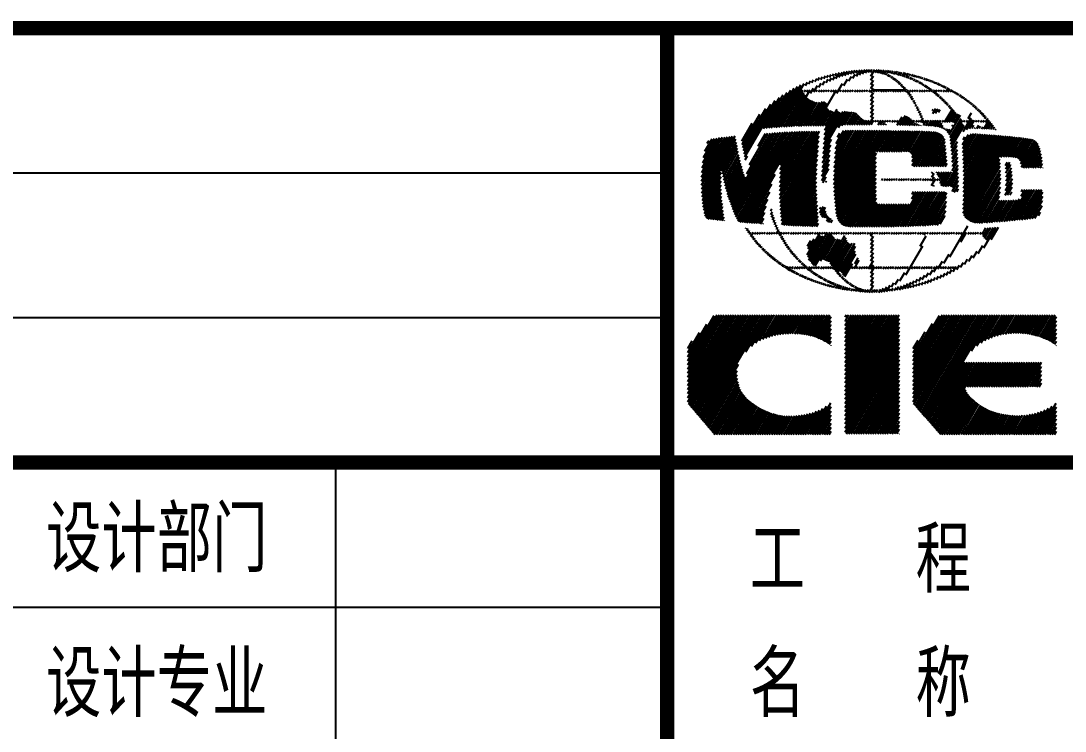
# Model space of a CAD drawing. Header units: millimetres. Extents: x 70541 to 102095, y 10027 to 51525.
# Drawn here: x 97529 to 99059, y 34661 to 35702 of the extents above; entities that cross this region are included whole.
import ezdxf

# ---------------------------------------------------------------- set-up
doc = ezdxf.new("R2010")
doc.units = ezdxf.units.MM
doc.header["$LTSCALE"] = 10
doc.layers.add('CIE-00', color=7, linetype='Continuous')
doc.styles.add('图框标题1', font='simfang.ttf', dxfattribs={"width": 0.7})

# ---------------------------------------------------------------- blocks, each defined once
blk = doc.blocks.new('CieLogo')
at = {"layer": 'CIE-00'}
for p, q in [((7.573, 18.557), (7.652, 18.692)), ((7.712, 18.598), (7.789, 18.73)), ((7.85, 18.635), (7.925, 18.765)), ((7.985, 18.669), (8.06, 18.796)), ((8.119, 18.699), (8.192, 18.825)), ((8.156, 18.566), (8.246, 18.72)), ((8.251, 18.727), (8.324, 18.852)), ((8.304, 18.621), (8.453, 18.876)), ((8.449, 18.669), (8.582, 18.898)), ((8.589, 18.712), (8.709, 18.917)), ((8.726, 18.749), (8.835, 18.934)), ((8.776, 18.437), (8.911, 18.668)), ((8.861, 18.781), (8.959, 18.949)), ((8.973, 18.576), (9.085, 18.767)), ((8.993, 18.808), (9.083, 18.963)), ((9.122, 18.832), (9.205, 18.974)), ((9.146, 18.673), (9.242, 18.839)), ((9.25, 18.851), (9.327, 18.984)), ((9.302, 18.743), (9.447, 18.991)), ((9.447, 18.792), (9.566, 18.997)), ((9.582, 18.826), (9.684, 19)), ((9.71, 18.847), (9.799, 19)), ((9.831, 18.856), (9.915, 19)), ((9.841, 18.674), (10.031, 19)), ((9.841, 18.476), (9.964, 18.687)), ((10.059, 18.85), (10.147, 19)), ((10.167, 18.836), (10.26, 18.996)), ((10.271, 18.815), (10.373, 18.99)), ((10.371, 18.789), (10.484, 18.983)), ((10.468, 18.756), (10.524, 18.853)), ((10.526, 18.855), (10.595, 18.974)), ((10.562, 18.719), (10.618, 18.815)), ((10.632, 18.84), (10.705, 18.964)), ((10.653, 18.676), (10.709, 18.773)), ((10.738, 18.822), (10.814, 18.953)), ((10.741, 18.63), (10.797, 18.726)), ((10.827, 18.579), (10.883, 18.675)), ((10.842, 18.802), (10.922, 18.94)), ((10.945, 18.78), (11.03, 18.926)), ((11.047, 18.756), (11.137, 18.911)), ((11.147, 18.73), (11.243, 18.894)), ((11.247, 18.702), (11.348, 18.876)), ((11.345, 18.672), (11.464, 18.876)), ((11.442, 18.641), (11.557, 18.837)), ((11.538, 18.607), (11.596, 18.706)), ((11.603, 18.717), (11.66, 18.815)), ((11.633, 18.571), (11.691, 18.669)), ((11.705, 18.695), (11.762, 18.792)), ((11.808, 18.672), (11.864, 18.768)), ((11.909, 18.647), (11.965, 18.743)), ((12.01, 18.621), (12.065, 18.716)), ((12.11, 18.594), (12.165, 18.689)), ((5.151, 16.194), (6.308, 18.175)), ((5.273, 16.203), (6.469, 18.253)), ((5.394, 16.212), (6.626, 18.325)), ((6.686, 18.228), (6.781, 18.39)), ((6.84, 18.294), (6.932, 18.451)), ((6.992, 18.356), (7.081, 18.507)), ((7.083, 17.917), (7.268, 18.233)), ((7.141, 18.413), (7.227, 18.559)), ((7.287, 18.465), (7.37, 18.607)), ((7.333, 18.146), (7.448, 18.344)), ((7.431, 18.513), (7.512, 18.651)), ((7.512, 18.255), (7.621, 18.441)), ((7.683, 18.349), (7.786, 18.525)), ((7.847, 18.431), (7.944, 18.599)), ((8.004, 18.503), (8.098, 18.663)), ((8.202, 17.849), (8.475, 18.319)), ((8.534, 18.221), (8.714, 18.529)), ((9.841, 18.277), (9.964, 18.489)), ((9.841, 18.079), (9.964, 18.29)), ((10.911, 18.523), (10.967, 18.62)), ((10.992, 18.464), (11.049, 18.561)), ((11.071, 18.402), (11.128, 18.499)), ((11.148, 18.336), (11.206, 18.434)), ((11.224, 18.266), (11.281, 18.365)), ((11.297, 18.193), (11.355, 18.293)), ((11.368, 18.117), (11.427, 18.217)), ((11.727, 18.533), (11.784, 18.631)), ((11.82, 18.494), (11.877, 18.591)), ((11.911, 18.453), (11.968, 18.549)), ((12.002, 18.41), (12.058, 18.506)), ((12.092, 18.365), (12.147, 18.46)), ((12.18, 18.318), (12.235, 18.413)), ((12.209, 18.566), (12.264, 18.66)), ((12.267, 18.269), (12.323, 18.364)), ((12.308, 18.536), (12.362, 18.63)), ((12.354, 18.219), (12.409, 18.313)), ((12.405, 18.505), (12.46, 18.599)), ((12.439, 18.166), (12.494, 18.26)), ((12.502, 18.473), (12.557, 18.566)), ((12.523, 18.112), (12.578, 18.206)), ((12.599, 18.44), (12.653, 18.533)), ((12.694, 18.405), (12.749, 18.498)), ((12.789, 18.37), (12.843, 18.462)), ((12.883, 18.332), (12.938, 18.425)), ((12.977, 18.294), (13.031, 18.387)), ((13.069, 18.255), (13.124, 18.348)), ((13.161, 18.214), (13.216, 18.307)), ((13.253, 18.172), (13.308, 18.266)), ((13.343, 18.128), (13.398, 18.223)), ((13.433, 18.084), (13.488, 18.179)), ((4.661, 16.147), (5.613, 17.779)), ((4.785, 16.161), (5.796, 17.894)), ((4.908, 16.173), (5.972, 17.997)), ((5.03, 16.184), (6.142, 18.09)), ((5.514, 16.22), (6.564, 18.018)), ((5.634, 16.228), (6.606, 17.892)), ((5.754, 16.235), (6.663, 17.792)), ((5.874, 16.241), (6.911, 18.018)), ((6.621, 17.918), (6.679, 18.018)), ((6.736, 17.917), (6.795, 18.018)), ((6.936, 17.863), (7.076, 18.103)), ((7.167, 16.275), (8.185, 18.018)), ((7.199, 17.917), (7.258, 18.018)), ((7.315, 17.917), (7.374, 18.018)), ((7.431, 17.917), (7.49, 18.018)), ((7.546, 17.917), (7.606, 18.018)), ((7.662, 17.917), (7.721, 18.018)), ((7.778, 17.917), (7.837, 18.018)), ((7.894, 17.917), (7.953, 18.018)), ((8.01, 17.917), (8.069, 18.018)), ((8.357, 17.917), (8.416, 18.018)), ((8.473, 17.917), (8.532, 18.018)), ((8.588, 17.917), (8.648, 18.018)), ((8.704, 17.917), (8.763, 18.018)), ((8.82, 17.917), (8.879, 18.018)), ((8.936, 17.917), (8.995, 18.018)), ((9.052, 17.917), (9.111, 18.018)), ((9.167, 17.917), (9.227, 18.018)), ((9.283, 17.917), (9.342, 18.018)), ((9.399, 17.917), (9.458, 18.018)), ((9.515, 17.917), (9.574, 18.018)), ((9.63, 17.917), (9.69, 18.018)), ((9.746, 17.917), (9.806, 18.018)), ((9.841, 17.881), (9.964, 18.092)), ((9.841, 17.682), (9.964, 17.893)), ((9.841, 17.484), (9.964, 17.695)), ((9.964, 18.018), (11.454, 18.018)), ((9.978, 17.917), (10.037, 18.018)), ((10.094, 17.917), (10.153, 18.018)), ((10.209, 17.917), (10.269, 18.018)), ((10.325, 17.917), (10.384, 18.018)), ((10.441, 17.917), (10.5, 18.018)), ((10.557, 17.917), (10.616, 18.018)), ((10.673, 17.917), (10.732, 18.018)), ((10.788, 17.917), (10.848, 18.018)), ((10.904, 17.917), (10.963, 18.018)), ((11.02, 17.917), (11.079, 18.018)), ((11.136, 17.917), (11.195, 18.018)), ((11.251, 17.917), (11.311, 18.018)), ((11.367, 17.917), (11.426, 18.018)), ((11.438, 18.038), (11.497, 18.139)), ((11.483, 17.917), (11.565, 18.058)), ((11.579, 17.883), (11.658, 18.018)), ((11.641, 17.791), (11.708, 17.906)), ((11.703, 17.699), (11.771, 17.816)), ((11.715, 17.917), (11.774, 18.018)), ((11.765, 17.607), (11.832, 17.721)), ((11.83, 17.917), (11.89, 18.018)), ((11.946, 17.917), (12.005, 18.018)), ((12.062, 17.917), (12.121, 18.018)), ((12.178, 17.917), (12.237, 18.018)), ((12.293, 17.917), (12.353, 18.018)), ((12.409, 17.917), (12.469, 18.018)), ((12.525, 17.917), (12.584, 18.018)), ((12.606, 18.056), (12.661, 18.15)), ((12.641, 17.917), (12.743, 18.092)), ((12.757, 17.917), (12.824, 18.033)), ((12.85, 17.879), (12.932, 18.018)), ((12.928, 17.814), (13.047, 18.018)), ((13.006, 17.749), (13.066, 17.852)), ((13.084, 17.684), (13.143, 17.785)), ((13.104, 17.917), (13.163, 18.018)), ((13.16, 17.616), (13.219, 17.717)), ((13.22, 17.917), (13.279, 18.018)), ((13.336, 17.917), (13.395, 18.018)), ((13.451, 17.917), (13.511, 18.018)), ((13.522, 18.038), (13.578, 18.134)), ((13.567, 17.917), (13.667, 18.087)), ((13.683, 17.917), (13.755, 18.04)), ((13.789, 17.901), (13.842, 17.991)), ((13.875, 17.849), (13.928, 17.941)), ((13.96, 17.797), (14.014, 17.89)), ((14.045, 17.744), (14.099, 17.837)), ((14.129, 17.69), (14.184, 17.783)), ((14.213, 17.635), (14.268, 17.728)), ((14.296, 17.579), (14.35, 17.672)), ((3.688, 15.075), (5.005, 17.331)), ((3.718, 14.927), (5.222, 17.505)), ((3.748, 14.782), (5.423, 17.651)), ((5.993, 16.247), (6.801, 17.632)), ((6.112, 16.252), (6.881, 17.57)), ((6.23, 16.256), (6.968, 17.521)), ((6.348, 16.26), (7.058, 17.477)), ((6.466, 16.263), (7.153, 17.442)), ((6.583, 16.266), (7.257, 17.421)), ((6.7, 16.269), (7.375, 17.424)), ((6.817, 16.271), (7.506, 17.451)), ((6.934, 16.273), (7.627, 17.459)), ((7.051, 16.274), (7.703, 17.391)), ((9.841, 17.285), (9.964, 17.497)), ((9.841, 17.087), (9.964, 17.298)), ((11.827, 17.514), (11.89, 17.623)), ((11.887, 17.419), (11.947, 17.521)), ((11.946, 17.322), (12.001, 17.416)), ((12, 17.215), (12.057, 17.313)), ((12.053, 17.107), (12.113, 17.211)), ((13.236, 17.548), (13.294, 17.647)), ((13.31, 17.476), (13.368, 17.576)), ((13.383, 17.403), (13.441, 17.503)), ((13.454, 17.327), (13.515, 17.43)), ((13.526, 17.252), (13.587, 17.356)), ((13.597, 17.175), (13.659, 17.28)), ((13.667, 17.095), (13.729, 17.202)), ((14.379, 17.522), (14.433, 17.614)), ((14.461, 17.464), (14.514, 17.556)), ((14.542, 17.405), (14.595, 17.495)), ((14.622, 17.344), (14.674, 17.434)), ((14.699, 17.277), (14.753, 17.37)), ((14.776, 17.21), (14.831, 17.305)), ((14.852, 17.142), (14.908, 17.238)), ((14.927, 17.073), (14.984, 17.17)), ((3.632, 15.376), (4.488, 16.843)), ((3.659, 15.224), (4.765, 17.119)), ((7.283, 16.276), (7.774, 17.117)), ((7.399, 16.275), (7.844, 17.039)), ((7.514, 16.274), (7.945, 17.013)), ((7.558, 15.159), (8.626, 16.99)), ((7.574, 15.385), (8.501, 16.973)), ((7.591, 15.612), (8.364, 16.937)), ((7.608, 15.84), (8.276, 16.985)), ((7.626, 16.07), (8.217, 17.082)), ((7.63, 16.274), (8.039, 16.976)), ((8.278, 16.194), (8.728, 16.966)), ((8.444, 16.28), (8.836, 16.953)), ((8.578, 16.312), (8.949, 16.948)), ((8.696, 16.316), (9.058, 16.936)), ((8.813, 16.317), (9.152, 16.899)), ((8.929, 16.318), (9.228, 16.831)), ((9.045, 16.318), (9.299, 16.753)), ((9.161, 16.319), (9.372, 16.68)), ((9.74, 16.319), (9.964, 16.703)), ((9.841, 16.888), (9.964, 17.1)), ((9.841, 16.69), (9.964, 16.901)), ((11.121, 16.305), (11.358, 16.71)), ((11.236, 16.303), (11.515, 16.781)), ((11.351, 16.301), (11.609, 16.745)), ((11.465, 16.299), (11.693, 16.689)), ((12.105, 16.998), (12.167, 17.106)), ((12.156, 16.887), (12.22, 16.998)), ((12.205, 16.773), (12.271, 16.887)), ((12.246, 16.446), (12.37, 16.659)), ((12.252, 16.655), (12.321, 16.774)), ((12.809, 17.014), (12.851, 17.087)), ((12.839, 16.868), (12.986, 17.12)), ((12.965, 16.886), (13.092, 17.102)), ((13.112, 16.939), (13.191, 17.073)), ((13.404, 16.446), (13.797, 17.121)), ((13.519, 16.446), (13.864, 17.037)), ((13.625, 15.834), (14.18, 16.785)), ((13.635, 16.446), (13.93, 16.951)), ((13.751, 16.446), (14.002, 16.877)), ((13.847, 16.413), (14.096, 16.839)), ((14.306, 16.009), (14.691, 16.668)), ((14.553, 16.63), (14.713, 16.904)), ((15.001, 17.002), (15.059, 17.101)), ((15.075, 16.93), (15.134, 17.03)), ((15.148, 16.856), (15.207, 16.957)), ((15.219, 16.78), (15.28, 16.883)), ((15.29, 16.702), (15.351, 16.808)), ((15.358, 16.622), (15.422, 16.73)), ((15.372, 16.446), (15.491, 16.651)), ((3.606, 15.529), (4.115, 16.401)), ((9.277, 16.319), (9.45, 16.615)), ((9.393, 16.32), (9.536, 16.564)), ((9.509, 16.32), (9.642, 16.548)), ((9.625, 16.32), (9.758, 16.548)), ((9.856, 16.319), (9.989, 16.548)), ((10.046, 16.446), (10.105, 16.548)), ((10.162, 16.446), (10.221, 16.548)), ((10.202, 16.317), (10.337, 16.548)), ((10.317, 16.316), (10.453, 16.548)), ((10.432, 16.315), (10.504, 16.438)), ((10.509, 16.446), (10.568, 16.548)), ((10.548, 16.314), (10.583, 16.375)), ((10.625, 16.446), (10.684, 16.548)), ((10.741, 16.446), (10.8, 16.548)), ((10.856, 16.446), (10.916, 16.548)), ((10.972, 16.446), (11.031, 16.548)), ((11.088, 16.446), (11.147, 16.548)), ((11.58, 16.297), (11.778, 16.636)), ((11.694, 16.295), (11.855, 16.571)), ((11.808, 16.292), (11.958, 16.548)), ((11.923, 16.29), (12.003, 16.428)), ((12.014, 16.446), (12.074, 16.548)), ((12.037, 16.287), (12.093, 16.383)), ((12.13, 16.446), (12.189, 16.548)), ((12.151, 16.284), (12.187, 16.346)), ((12.265, 16.281), (12.279, 16.304)), ((12.344, 16.416), (12.421, 16.548)), ((12.388, 16.293), (12.537, 16.548)), ((12.493, 16.274), (12.652, 16.548)), ((12.606, 16.27), (12.768, 16.548)), ((12.719, 16.266), (12.884, 16.548)), ((12.832, 16.26), (13, 16.548)), ((12.941, 16.249), (13.116, 16.548)), ((13.047, 16.232), (13.231, 16.548)), ((13.148, 16.207), (13.272, 16.42)), ((13.244, 16.173), (13.323, 16.308)), ((13.288, 16.446), (13.347, 16.548)), ((13.335, 16.131), (13.373, 16.196)), ((13.42, 16.078), (13.458, 16.143)), ((13.669, 15.71), (14.206, 16.631)), ((13.693, 15.553), (14.273, 16.548)), ((13.712, 15.388), (14.292, 16.381)), ((13.73, 15.22), (14.36, 16.3)), ((13.758, 16.26), (13.797, 16.327)), ((14.33, 16.446), (14.389, 16.548)), ((14.446, 16.446), (14.505, 16.548)), ((14.472, 16.095), (14.752, 16.575)), ((14.61, 16.133), (14.852, 16.548)), ((14.736, 16.15), (14.825, 16.303)), ((14.853, 16.152), (14.882, 16.202)), ((14.909, 16.446), (14.968, 16.548)), ((14.966, 16.148), (15.055, 16.3)), ((15.024, 16.446), (15.084, 16.548)), ((15.079, 16.143), (15.144, 16.254)), ((15.14, 16.446), (15.2, 16.548)), ((15.191, 16.136), (15.246, 16.23)), ((15.256, 16.446), (15.315, 16.548)), ((15.302, 16.128), (15.56, 16.57)), ((15.413, 16.12), (15.627, 16.487)), ((15.524, 16.112), (15.694, 16.402)), ((15.635, 16.103), (15.759, 16.316)), ((15.746, 16.095), (15.823, 16.227)), ((1.668, 13.597), (2.921, 15.745)), ((1.668, 13.797), (2.798, 15.732)), ((1.669, 13.402), (3.044, 15.757)), ((1.673, 13.209), (3.168, 15.771)), ((1.679, 13.022), (3.292, 15.785)), ((1.68, 14.015), (2.675, 15.721)), ((1.69, 12.841), (3.325, 15.644)), ((1.698, 14.244), (2.551, 15.706)), ((1.724, 14.487), (2.424, 15.687)), ((1.762, 14.751), (2.297, 15.667)), ((1.821, 15.05), (2.173, 15.653)), ((3.09, 12.463), (5.118, 15.938)), ((3.136, 12.343), (5.239, 15.948)), ((3.183, 12.225), (5.36, 15.957)), ((3.231, 12.109), (5.481, 15.965)), ((3.28, 11.994), (5.601, 15.973)), ((3.329, 11.881), (5.721, 15.98)), ((3.38, 11.77), (5.841, 15.987)), ((3.433, 11.661), (5.961, 15.993)), ((3.524, 11.62), (6.079, 15.998)), ((3.634, 11.61), (6.198, 16.003)), ((3.744, 11.6), (6.316, 16.007)), ((3.846, 13.956), (4.996, 15.927)), ((3.988, 14.398), (4.874, 15.916)), ((4.393, 15.291), (4.75, 15.904)), ((5.445, 12.927), (7.252, 16.023)), ((5.446, 13.127), (7.135, 16.022)), ((5.448, 13.33), (7.019, 16.021)), ((5.452, 13.535), (6.902, 16.02)), ((5.452, 12.741), (7.363, 16.015)), ((5.457, 13.742), (6.785, 16.018)), ((5.461, 12.559), (7.345, 15.786)), ((5.463, 13.951), (6.668, 16.016)), ((5.47, 14.161), (6.551, 16.013)), ((5.478, 14.372), (6.434, 16.01)), ((8.061, 13.641), (9.477, 16.067)), ((8.063, 13.445), (9.593, 16.067)), ((8.064, 13.843), (9.361, 16.067)), ((8.067, 13.254), (9.709, 16.067)), ((8.069, 14.05), (9.245, 16.066)), ((8.074, 13.068), (9.824, 16.067)), ((8.076, 14.261), (9.129, 16.066)), ((8.084, 12.886), (9.94, 16.066)), ((8.086, 14.477), (9.013, 16.065)), ((8.097, 12.71), (10.055, 16.066)), ((8.099, 14.698), (8.897, 16.065)), ((8.112, 12.537), (10.171, 16.065)), ((8.116, 14.926), (8.781, 16.064)), ((8.129, 12.369), (10.286, 16.064)), ((8.14, 15.164), (8.664, 16.063)), ((8.149, 12.204), (10.401, 16.063)), ((8.172, 12.045), (10.516, 16.062)), ((8.172, 15.418), (8.538, 16.045)), ((8.199, 11.892), (10.631, 16.061)), ((8.239, 15.732), (8.352, 15.924)), ((10.14, 15.021), (10.746, 16.059)), ((10.256, 15.021), (10.861, 16.058)), ((10.372, 15.021), (10.976, 16.056)), ((10.488, 15.021), (11.09, 16.054)), ((10.603, 15.021), (11.205, 16.052)), ((10.719, 15.021), (11.32, 16.05)), ((10.835, 15.021), (11.434, 16.048)), ((10.951, 15.021), (11.549, 16.045)), ((11.067, 15.021), (11.663, 16.043)), ((11.182, 15.021), (11.777, 16.041)), ((11.298, 15.021), (11.892, 16.038)), ((11.414, 15.021), (12.006, 16.036)), ((11.53, 15.021), (12.12, 16.033)), ((11.643, 15.017), (12.234, 16.03)), ((11.74, 14.984), (12.348, 16.027)), ((11.809, 14.905), (12.462, 16.023)), ((11.832, 14.745), (12.575, 16.019)), ((11.838, 14.557), (12.689, 16.015)), ((11.841, 14.365), (12.801, 16.009)), ((11.924, 14.307), (12.911, 15.999)), ((12.039, 14.307), (13.016, 15.98)), ((12.155, 14.307), (13.115, 15.951)), ((12.271, 14.307), (13.207, 15.91)), ((12.387, 14.307), (13.29, 15.854)), ((12.502, 14.307), (13.361, 15.778)), ((12.618, 14.307), (13.413, 15.669)), ((13.498, 16.013), (13.564, 16.126)), ((13.567, 15.933), (13.673, 16.114)), ((14.273, 15.357), (14.567, 15.861)), ((14.281, 15.172), (14.701, 15.893)), ((14.29, 14.99), (14.821, 15.9)), ((14.299, 14.807), (14.935, 15.897)), ((14.302, 15.605), (14.379, 15.737)), ((14.307, 14.622), (15.048, 15.892)), ((14.307, 12.241), (16.378, 15.789)), ((14.31, 12.048), (16.487, 15.779)), ((14.311, 12.446), (16.268, 15.799)), ((14.315, 14.436), (15.16, 15.885)), ((14.315, 12.652), (16.158, 15.809)), ((14.319, 12.857), (16.048, 15.819)), ((14.321, 14.248), (15.272, 15.878)), ((14.323, 13.061), (15.937, 15.827)), ((14.325, 14.057), (15.383, 15.87)), ((14.325, 13.264), (15.826, 15.835)), ((14.327, 13.466), (15.715, 15.844)), ((14.328, 13.863), (15.493, 15.861)), ((14.328, 13.666), (15.604, 15.853)), ((14.352, 11.921), (16.597, 15.768)), ((15.857, 16.086), (15.885, 16.136)), ((16.128, 14.766), (16.707, 15.758)), ((16.25, 14.777), (16.816, 15.747)), ((16.366, 14.776), (16.925, 15.735)), ((16.479, 14.772), (17.034, 15.723)), ((16.591, 14.766), (17.142, 15.711)), ((16.702, 14.758), (17.25, 15.697)), ((16.812, 14.748), (17.358, 15.683)), ((16.918, 14.732), (17.464, 15.667)), ((16.999, 14.672), (17.569, 15.648)), ((1.705, 12.668), (3.351, 15.49)), ((1.928, 15.431), (2.011, 15.574)), ((2.645, 14.082), (3.379, 15.339)), ((2.675, 13.934), (3.408, 15.19)), ((5.473, 12.379), (7.328, 15.559)), ((5.473, 12.379), (7.328, 15.559)), ((5.485, 12.202), (7.312, 15.332)), ((7.528, 14.711), (7.905, 15.358)), ((7.543, 14.935), (7.95, 15.633)), ((12.734, 14.307), (13.438, 15.513)), ((12.85, 14.307), (13.457, 15.347)), ((12.966, 14.307), (13.474, 15.179)), ((13.746, 15.049), (14.024, 15.525)), ((13.76, 14.875), (14.021, 15.321)), ((13.772, 14.697), (14.029, 15.138)), ((17.056, 14.571), (17.67, 15.623)), ((17.095, 14.438), (17.76, 15.578)), ((17.117, 14.279), (17.842, 15.521)), ((17.216, 14.249), (17.913, 15.443)), ((17.33, 14.247), (17.963, 15.332)), ((17.445, 14.245), (18.008, 15.21)), ((2.706, 13.789), (3.438, 15.043)), ((2.738, 13.646), (3.468, 14.897)), ((2.771, 13.504), (3.5, 14.753)), ((3.78, 14.637), (3.888, 14.823)), ((5.499, 12.028), (7.296, 15.107)), ((5.513, 11.854), (7.281, 14.882)), ((5.529, 11.682), (7.266, 14.659)), ((7.49, 14.051), (7.84, 14.651)), ((7.501, 14.269), (7.856, 14.876)), ((7.514, 14.489), (7.877, 15.111)), ((8.241, 11.766), (10.112, 14.972)), ((8.297, 11.664), (10.105, 14.762)), ((13.081, 14.307), (13.49, 15.008)), ((13.197, 14.307), (13.504, 14.833)), ((13.313, 14.307), (13.516, 14.654)), ((13.78, 14.512), (14.037, 14.953)), ((13.782, 14.317), (14.045, 14.768)), ((14.415, 11.831), (16.075, 14.675)), ((17.559, 14.243), (18.047, 15.077)), ((17.674, 14.241), (18.079, 14.935)), ((17.789, 14.239), (18.106, 14.783)), ((2.806, 13.365), (3.532, 14.61)), ((2.842, 13.228), (3.567, 14.47)), ((2.879, 13.094), (3.603, 14.334)), ((2.918, 12.961), (3.641, 14.2)), ((5.545, 11.512), (7.253, 14.438)), ((5.638, 11.472), (7.241, 14.219)), ((7.475, 13.628), (7.819, 14.218)), ((7.481, 13.837), (7.828, 14.432)), ((8.364, 11.58), (10.1, 14.556)), ((8.441, 11.513), (10.097, 14.351)), ((8.527, 11.462), (10.094, 14.149)), ((13.429, 14.307), (13.523, 14.469)), ((13.449, 13.35), (14.059, 14.395)), ((13.565, 13.35), (14.065, 14.207)), ((13.772, 14.101), (14.052, 14.582)), ((14.489, 11.76), (16.087, 14.497)), ((14.571, 11.702), (16.098, 14.319)), ((14.66, 11.655), (16.108, 14.137)), ((16.354, 14.359), (16.448, 14.521)), ((16.364, 14.179), (16.561, 14.516)), ((16.372, 13.993), (16.611, 14.403)), ((16.376, 13.801), (16.637, 14.25)), ((17.903, 14.237), (18.128, 14.622)), ((18.018, 14.234), (18.143, 14.449)), ((18.132, 14.232), (18.151, 14.264)), ((1.724, 12.503), (2.617, 14.033)), ((1.748, 12.345), (2.609, 13.822)), ((2.958, 12.832), (3.681, 14.071)), ((3, 12.706), (3.723, 13.945)), ((3.045, 12.584), (3.769, 13.825)), ((3.855, 11.591), (5.228, 13.945)), ((5.75, 11.466), (7.23, 14.002)), ((5.862, 11.459), (7.221, 13.789)), ((7.529, 13.522), (7.693, 13.804)), ((8.621, 11.426), (10.093, 13.948)), ((8.725, 11.405), (10.093, 13.749)), ((10.369, 13.627), (10.429, 13.73)), ((10.485, 13.627), (10.544, 13.73)), ((10.6, 13.627), (10.66, 13.73)), ((10.716, 13.627), (10.776, 13.73)), ((10.832, 13.627), (10.892, 13.73)), ((10.948, 13.627), (11.008, 13.73)), ((11.064, 13.627), (11.123, 13.73)), ((11.179, 13.627), (11.239, 13.73)), ((11.295, 13.627), (11.355, 13.73)), ((11.411, 13.627), (11.471, 13.73)), ((11.527, 13.627), (11.587, 13.73)), ((11.643, 13.627), (11.702, 13.73)), ((11.758, 13.627), (11.818, 13.73)), ((11.874, 13.627), (11.934, 13.73)), ((11.99, 13.627), (12.05, 13.73)), ((12.106, 13.627), (12.165, 13.73)), ((12.221, 13.627), (12.281, 13.73)), ((12.337, 13.627), (12.397, 13.73)), ((12.453, 13.627), (12.513, 13.73)), ((12.569, 13.627), (12.629, 13.73)), ((12.685, 13.627), (12.744, 13.73)), ((12.778, 13.986), (12.819, 14.056)), ((12.779, 13.393), (12.976, 13.73)), ((12.782, 13.794), (12.897, 13.99)), ((12.783, 13.597), (12.904, 13.804)), ((12.928, 14.044), (12.935, 14.056)), ((13.008, 13.984), (13.05, 14.056)), ((13.032, 13.627), (13.092, 13.73)), ((13.069, 13.89), (13.166, 14.056)), ((13.128, 13.791), (13.282, 14.056)), ((13.148, 13.627), (13.398, 14.056)), ((13.185, 13.492), (13.514, 14.056)), ((13.244, 13.395), (13.629, 14.056)), ((13.333, 13.349), (13.745, 14.056)), ((13.681, 13.351), (14.07, 14.017)), ((13.77, 13.106), (14.074, 13.627)), ((13.772, 13.307), (14.073, 13.824)), ((14.754, 11.617), (16.115, 13.95)), ((14.853, 11.588), (16.118, 13.756)), ((16.347, 13.157), (16.683, 13.732)), ((16.362, 13.381), (16.674, 13.916)), ((16.373, 13.598), (16.658, 14.088)), ((1.774, 12.192), (2.606, 13.617)), ((1.803, 12.043), (2.607, 13.42)), ((1.839, 11.907), (2.612, 13.231)), ((3.965, 11.582), (5.065, 13.467)), ((5.974, 11.453), (7.216, 13.582)), ((6.087, 11.448), (7.217, 13.385)), ((6.199, 11.442), (7.223, 13.196)), ((7.659, 13.547), (7.697, 13.611)), ((8.836, 11.397), (10.093, 13.552)), ((8.949, 11.393), (10.095, 13.357)), ((9.063, 11.39), (10.099, 13.165)), ((12.869, 13.349), (12.903, 13.406)), ((13.868, 13.076), (14.073, 13.426)), ((13.99, 13.086), (14.071, 13.224)), ((14.957, 11.569), (16.113, 13.55)), ((15.07, 11.564), (16.101, 13.33)), ((16.331, 12.931), (16.683, 13.535)), ((16.448, 12.934), (16.673, 13.319)), ((16.526, 11.678), (17.409, 13.191)), ((16.648, 11.689), (17.524, 13.191)), ((16.77, 11.7), (17.64, 13.191)), ((16.893, 11.711), (17.756, 13.191)), ((17.015, 11.723), (17.872, 13.191)), ((17.104, 12.867), (17.293, 13.191)), ((17.118, 13.089), (17.177, 13.191)), ((17.138, 11.735), (17.987, 13.191)), ((17.261, 11.747), (18.103, 13.191)), ((1.904, 11.819), (2.621, 13.049)), ((1.989, 11.767), (2.635, 12.874)), ((2.098, 11.755), (2.651, 12.703)), ((4.076, 11.574), (4.956, 13.081)), ((4.187, 11.565), (4.864, 12.726)), ((6.312, 11.437), (7.23, 13.01)), ((6.425, 11.433), (7.239, 12.827)), ((6.538, 11.428), (7.248, 12.645)), ((9.178, 11.388), (10.104, 12.975)), ((9.293, 11.387), (10.111, 12.788)), ((11.155, 11.403), (12.143, 13.095)), ((11.272, 11.405), (12.258, 13.095)), ((11.39, 11.408), (12.374, 13.096)), ((11.507, 11.411), (12.49, 13.096)), ((11.625, 11.415), (12.606, 13.096)), ((11.743, 11.419), (12.722, 13.096)), ((11.825, 12.749), (12.027, 13.095)), ((11.834, 12.963), (11.911, 13.095)), ((11.861, 11.423), (12.838, 13.096)), ((11.98, 11.427), (12.954, 13.097)), ((12.098, 11.432), (13.07, 13.097)), ((12.217, 11.437), (13.186, 13.097)), ((12.336, 11.442), (13.302, 13.097)), ((12.455, 11.447), (13.418, 13.098)), ((12.574, 11.453), (13.511, 13.059)), ((12.693, 11.459), (13.505, 12.851)), ((12.812, 11.465), (13.497, 12.638)), ((15.191, 11.573), (16.085, 13.105)), ((15.312, 11.582), (16.066, 12.875)), ((15.433, 11.591), (16.074, 12.689)), ((15.554, 11.6), (16.182, 12.676)), ((15.675, 11.609), (16.3, 12.679)), ((15.796, 11.618), (16.417, 12.682)), ((15.918, 11.628), (16.534, 12.684)), ((16.039, 11.638), (16.651, 12.687)), ((16.161, 11.648), (16.77, 12.692)), ((16.282, 11.658), (16.892, 12.703)), ((16.404, 11.668), (17.03, 12.741)), ((16.566, 12.937), (16.649, 13.08)), ((17.384, 11.759), (18.155, 13.081)), ((17.507, 11.772), (18.152, 12.877)), ((17.631, 11.786), (18.142, 12.661)), ((2.207, 11.744), (2.669, 12.535)), ((2.316, 11.732), (2.688, 12.369)), ((2.425, 11.721), (2.708, 12.205)), ((4.298, 11.557), (4.787, 12.394)), ((5.003, 12.169), (5.056, 12.26)), ((5.011, 11.985), (5.092, 12.125)), ((6.654, 11.428), (7.259, 12.464)), ((6.766, 11.421), (7.27, 12.285)), ((7.369, 12.256), (7.423, 12.348)), ((7.38, 12.076), (7.557, 12.38)), ((7.422, 11.95), (7.653, 12.346)), ((7.488, 11.864), (7.666, 12.169)), ((9.409, 11.386), (10.12, 12.605)), ((9.524, 11.386), (10.182, 12.513)), ((9.64, 11.386), (10.297, 12.512)), ((9.756, 11.387), (10.412, 12.511)), ((9.872, 11.387), (10.527, 12.51)), ((9.988, 11.388), (10.643, 12.509)), ((10.105, 11.389), (10.758, 12.508)), ((10.221, 11.39), (10.873, 12.508)), ((10.338, 11.391), (10.989, 12.507)), ((10.454, 11.392), (11.105, 12.507)), ((10.571, 11.394), (11.22, 12.507)), ((10.688, 11.395), (11.336, 12.507)), ((10.804, 11.397), (11.452, 12.508)), ((10.921, 11.399), (11.569, 12.509)), ((11.038, 11.401), (11.687, 12.512)), ((12.931, 11.471), (13.485, 12.419)), ((13.051, 11.478), (13.467, 12.19)), ((17.761, 11.811), (18.12, 12.425)), ((2.534, 11.709), (2.728, 12.042)), ((2.643, 11.698), (2.75, 11.88)), ((2.752, 11.686), (2.771, 11.719)), ((4.409, 11.549), (4.723, 12.088)), ((4.52, 11.541), (4.676, 11.809)), ((5.051, 11.856), (5.13, 11.991)), ((5.094, 11.731), (5.171, 11.862)), ((5.139, 11.807), (5.171, 11.862)), ((5.139, 11.609), (5.213, 11.737)), ((5.185, 11.49), (5.258, 11.615)), ((6.879, 11.417), (7.281, 12.106)), ((6.993, 11.414), (7.293, 11.928)), ((7.107, 11.411), (7.306, 11.751)), ((7.587, 11.835), (7.7, 12.029)), ((7.684, 11.805), (7.762, 11.937)), ((7.717, 11.662), (7.83, 11.856)), ((7.799, 11.604), (7.916, 11.805)), ((7.913, 11.602), (7.99, 11.733)), ((13.19, 11.518), (13.438, 11.942)), ((17.947, 11.93), (18.045, 12.099)), ((3.8, 11.298), (3.825, 11.342)), ((3.859, 11.202), (3.923, 11.311)), ((3.92, 11.108), (3.984, 11.217)), ((3.982, 11.016), (4.051, 11.135)), ((4.046, 10.926), (4.167, 11.135)), ((4.223, 11.032), (4.283, 11.135)), ((4.339, 11.032), (4.399, 11.135)), ((4.455, 11.032), (4.515, 11.135)), ((4.571, 11.032), (4.63, 11.135)), ((4.632, 11.533), (4.65, 11.565)), ((4.687, 11.032), (4.746, 11.135)), ((4.802, 11.032), (4.862, 11.135)), ((4.918, 11.032), (4.978, 11.135)), ((5.034, 11.032), (5.093, 11.135)), ((5.15, 11.032), (5.209, 11.135)), ((5.234, 11.375), (5.305, 11.497)), ((5.265, 11.032), (5.337, 11.155)), ((5.284, 11.263), (5.353, 11.381)), ((5.337, 11.155), (5.404, 11.27)), ((5.381, 11.032), (5.456, 11.161)), ((5.449, 10.95), (5.557, 11.135)), ((5.613, 11.032), (5.672, 11.135)), ((5.729, 11.032), (5.788, 11.135)), ((5.844, 11.032), (5.904, 11.135)), ((5.96, 11.032), (6.02, 11.135)), ((6.076, 11.032), (6.136, 11.135)), ((6.192, 11.032), (6.251, 11.135)), ((6.308, 11.032), (6.367, 11.135)), ((6.423, 11.032), (6.483, 11.135)), ((6.539, 11.032), (6.599, 11.135)), ((6.655, 11.032), (6.714, 11.135)), ((6.77, 10.04), (7.409, 11.135)), ((6.771, 11.032), (6.83, 11.135)), ((6.886, 11.032), (6.946, 11.135)), ((6.925, 9.71), (7.756, 11.135)), ((6.987, 9.617), (7.872, 11.135)), ((7.002, 11.032), (7.062, 11.135)), ((7.061, 9.545), (7.988, 11.135)), ((7.118, 11.032), (7.178, 11.135)), ((7.222, 11.409), (7.319, 11.575)), ((7.234, 11.032), (7.293, 11.135)), ((7.465, 11.032), (7.525, 11.135)), ((7.581, 11.032), (7.641, 11.135)), ((8.044, 11.032), (8.104, 11.135)), ((8.16, 11.032), (8.22, 11.135)), ((8.276, 11.032), (8.335, 11.135)), ((8.392, 11.032), (8.451, 11.135)), ((8.507, 11.032), (8.567, 11.135)), ((8.623, 11.032), (8.683, 11.135)), ((8.739, 11.032), (8.799, 11.135)), ((8.855, 11.032), (8.914, 11.135)), ((8.971, 11.032), (9.03, 11.135)), ((9.086, 11.032), (9.146, 11.135)), ((9.202, 11.032), (9.262, 11.135)), ((9.318, 11.032), (9.377, 11.135)), ((9.434, 11.032), (9.493, 11.135)), ((9.549, 11.032), (9.609, 11.135)), ((9.665, 11.032), (9.725, 11.135)), ((9.781, 11.032), (9.841, 11.135)), ((9.841, 10.936), (9.956, 11.135)), ((10.013, 11.032), (10.072, 11.135)), ((10.128, 11.032), (10.188, 11.135)), ((10.244, 11.032), (10.304, 11.135)), ((10.36, 11.032), (10.419, 11.135)), ((10.476, 11.032), (10.535, 11.135)), ((10.592, 11.032), (10.651, 11.135)), ((10.707, 11.032), (10.767, 11.135)), ((10.823, 11.032), (10.883, 11.135)), ((10.939, 11.032), (10.998, 11.135)), ((11.055, 11.032), (11.114, 11.135)), ((11.17, 11.032), (11.23, 11.135)), ((11.286, 11.032), (11.346, 11.135)), ((11.402, 11.032), (11.462, 11.135)), ((11.518, 11.032), (11.577, 11.135)), ((11.634, 11.032), (11.693, 11.135)), ((11.749, 11.032), (11.809, 11.135)), ((11.865, 11.032), (11.925, 11.135)), ((11.981, 11.032), (12.04, 11.135)), ((12.097, 11.032), (12.156, 11.135)), ((12.212, 11.032), (12.272, 11.135)), ((12.328, 11.032), (12.388, 11.135)), ((12.425, 10.999), (12.504, 11.135)), ((12.56, 11.032), (12.619, 11.135)), ((12.676, 11.032), (12.735, 11.135)), ((12.791, 11.032), (12.851, 11.135)), ((12.907, 11.032), (12.967, 11.135)), ((13.023, 11.032), (13.082, 11.135)), ((13.139, 11.032), (13.198, 11.135)), ((13.255, 11.032), (13.314, 11.135)), ((13.37, 11.032), (13.43, 11.135)), ((13.486, 11.032), (13.546, 11.135)), ((13.602, 11.032), (13.661, 11.135)), ((13.659, 9.939), (14.533, 11.437)), ((13.718, 11.032), (13.777, 11.135)), ((13.833, 11.032), (13.893, 11.135)), ((13.949, 11.032), (14.009, 11.135)), ((14.065, 11.032), (14.125, 11.135)), ((14.181, 11.032), (14.24, 11.135)), ((14.198, 10.665), (14.472, 11.135)), ((14.528, 11.032), (14.588, 11.135)), ((14.644, 11.032), (14.703, 11.135)), ((14.76, 11.032), (14.819, 11.135)), ((14.875, 11.032), (14.935, 11.135)), ((14.991, 11.032), (15.051, 11.135)), ((15.107, 11.032), (15.167, 11.135)), ((15.221, 11.029), (15.4, 11.336)), ((15.274, 10.921), (15.521, 11.345)), ((15.301, 10.372), (15.884, 11.373)), ((15.333, 10.825), (15.642, 11.354)), ((15.415, 10.766), (15.763, 11.363)), ((15.657, 10.784), (16.006, 11.382)), ((4.11, 10.839), (4.169, 10.939)), ((4.176, 10.753), (4.235, 10.853)), ((4.243, 10.67), (4.302, 10.77)), ((4.311, 10.588), (4.37, 10.688)), ((4.381, 10.508), (4.439, 10.609)), ((5.503, 10.845), (5.569, 10.958)), ((5.56, 10.744), (5.626, 10.857)), ((5.619, 10.646), (5.685, 10.759)), ((5.679, 10.55), (5.744, 10.663)), ((6.783, 10.459), (6.946, 10.738)), ((6.817, 9.921), (7.433, 10.978)), ((6.822, 10.328), (7.106, 10.813)), ((6.851, 9.781), (7.535, 10.954)), ((7.158, 9.514), (8.014, 10.981)), ((7.408, 9.744), (8.075, 10.886)), ((7.553, 9.794), (8.143, 10.806)), ((7.648, 9.759), (8.259, 10.805)), ((7.743, 9.723), (8.364, 10.787)), ((7.839, 9.689), (8.585, 10.967)), ((7.896, 9.589), (8.644, 10.869)), ((7.955, 9.49), (8.686, 10.743)), ((7.993, 9.357), (8.747, 10.65)), ((8.146, 9.222), (8.947, 10.596)), ((8.213, 9.139), (9.062, 10.595)), ((9.841, 10.738), (9.964, 10.949)), ((9.841, 10.54), (9.964, 10.751)), ((12.225, 10.458), (12.518, 10.96)), ((4.451, 10.431), (4.51, 10.531)), ((4.522, 10.354), (4.581, 10.455)), ((4.595, 10.28), (4.654, 10.381)), ((4.668, 10.207), (4.727, 10.309)), ((4.742, 10.136), (4.802, 10.238)), ((4.817, 10.066), (4.877, 10.168)), ((4.893, 9.998), (4.953, 10.101)), ((5.74, 10.457), (5.806, 10.569)), ((5.804, 10.367), (5.868, 10.478)), ((5.868, 10.279), (5.932, 10.39)), ((5.934, 10.194), (5.997, 10.303)), ((6.001, 10.11), (6.064, 10.218)), ((6.069, 10.028), (6.131, 10.135)), ((8.08, 9.308), (8.824, 10.583)), ((8.382, 9.231), (9.097, 10.455)), ((8.452, 9.152), (9.081, 10.231)), ((8.51, 9.054), (9.116, 10.091)), ((9.841, 10.341), (9.964, 10.553)), ((9.841, 10.143), (9.964, 10.354)), ((9.841, 9.944), (9.964, 10.156)), ((11.527, 9.064), (12.353, 10.48)), ((14.79, 9.894), (14.978, 10.215)), ((15.028, 10.103), (15.251, 10.485)), ((4.97, 9.931), (5.03, 10.034)), ((5.048, 9.866), (5.108, 9.969)), ((5.126, 9.802), (5.187, 9.906)), ((5.206, 9.74), (5.266, 9.843)), ((5.286, 9.679), (5.346, 9.782)), ((5.367, 9.619), (5.427, 9.723)), ((5.449, 9.561), (5.509, 9.665)), ((5.531, 9.504), (5.592, 9.608)), ((6.138, 9.948), (6.2, 10.054)), ((6.208, 9.87), (6.269, 9.975)), ((6.279, 9.793), (6.34, 9.898)), ((6.352, 9.72), (6.41, 9.82)), ((6.426, 9.648), (6.482, 9.745)), ((6.501, 9.578), (6.557, 9.674)), ((6.577, 9.51), (6.632, 9.605)), ((8.593, 8.997), (8.961, 9.627)), ((9.035, 9.357), (9.286, 9.788)), ((9.066, 9.609), (9.236, 9.9)), ((9.73, 9.357), (9.964, 9.759)), ((9.841, 9.746), (9.964, 9.957)), ((13.087, 9.357), (13.302, 9.725)), ((13.365, 9.635), (13.623, 10.076)), ((14.178, 9.441), (14.313, 9.672)), ((14.371, 9.572), (14.52, 9.828)), ((14.573, 9.721), (14.739, 10.006)), ((5.615, 9.448), (5.676, 9.554)), ((5.698, 9.393), (5.761, 9.5)), ((5.783, 9.34), (5.864, 9.479)), ((5.869, 9.289), (5.98, 9.479)), ((5.956, 9.24), (6.014, 9.338)), ((6.025, 9.357), (6.096, 9.479)), ((6.044, 9.191), (6.101, 9.29)), ((6.132, 9.144), (6.19, 9.243)), ((6.14, 9.357), (6.212, 9.479)), ((6.221, 9.098), (6.279, 9.198)), ((6.256, 9.357), (6.327, 9.479)), ((6.31, 9.053), (6.369, 9.153)), ((6.372, 9.357), (6.443, 9.479)), ((6.401, 9.01), (6.459, 9.11)), ((6.488, 9.357), (6.559, 9.479)), ((6.604, 9.357), (6.709, 9.538)), ((6.719, 9.357), (6.791, 9.479)), ((6.803, 9.303), (6.906, 9.479)), ((6.883, 9.242), (6.941, 9.341)), ((6.951, 9.357), (7.022, 9.479)), ((6.964, 9.182), (7.023, 9.282)), ((7.046, 9.124), (7.105, 9.224)), ((7.067, 9.357), (7.138, 9.479)), ((7.129, 9.067), (7.188, 9.168)), ((7.182, 9.357), (7.254, 9.479)), ((7.213, 9.012), (7.272, 9.113)), ((7.298, 9.357), (7.369, 9.479)), ((7.414, 9.357), (7.485, 9.479)), ((7.53, 9.357), (7.601, 9.479)), ((7.646, 9.357), (7.717, 9.479)), ((7.761, 9.357), (7.833, 9.479)), ((7.877, 9.357), (7.948, 9.479)), ((8.282, 9.059), (8.342, 9.162)), ((8.353, 8.982), (8.412, 9.083)), ((8.919, 9.357), (8.99, 9.479)), ((9.151, 9.357), (9.222, 9.479)), ((9.267, 9.357), (9.338, 9.479)), ((9.382, 9.357), (9.454, 9.479)), ((9.498, 9.357), (9.569, 9.479)), ((9.614, 9.357), (9.685, 9.479)), ((9.841, 9.349), (9.964, 9.561)), ((9.841, 9.151), (10.032, 9.479)), ((9.841, 8.952), (9.964, 9.164)), ((10.077, 9.357), (10.148, 9.479)), ((10.193, 9.357), (10.264, 9.479)), ((10.309, 9.357), (10.38, 9.479)), ((10.424, 9.357), (10.496, 9.479)), ((10.54, 9.357), (10.611, 9.479)), ((10.656, 9.357), (10.727, 9.479)), ((10.772, 9.357), (10.843, 9.479)), ((10.888, 9.357), (10.959, 9.479)), ((11.003, 9.357), (11.075, 9.479)), ((11.119, 9.357), (11.19, 9.479)), ((11.235, 9.357), (11.306, 9.479)), ((11.244, 8.778), (11.48, 9.182)), ((11.351, 9.357), (11.422, 9.479)), ((11.466, 9.357), (11.538, 9.479)), ((11.582, 9.357), (11.653, 9.479)), ((11.814, 9.357), (11.885, 9.479)), ((11.93, 9.357), (12.001, 9.479)), ((12.045, 9.357), (12.117, 9.479)), ((12.161, 9.357), (12.232, 9.479)), ((12.277, 9.357), (12.348, 9.479)), ((12.393, 9.357), (12.464, 9.479)), ((12.507, 8.959), (12.634, 9.176)), ((12.509, 9.357), (12.58, 9.479)), ((12.624, 9.357), (12.695, 9.479)), ((12.693, 9.079), (12.833, 9.318)), ((12.74, 9.357), (12.811, 9.479)), ((12.856, 9.357), (12.927, 9.479)), ((12.891, 9.219), (13.058, 9.506)), ((13.203, 9.357), (13.274, 9.479)), ((13.319, 9.357), (13.39, 9.479)), ((13.326, 8.973), (13.43, 9.15)), ((13.435, 9.357), (13.506, 9.479)), ((13.487, 9.05), (13.594, 9.233)), ((13.551, 9.357), (13.622, 9.479)), ((13.651, 9.133), (13.762, 9.323)), ((13.666, 9.357), (13.738, 9.479)), ((13.782, 9.357), (13.853, 9.479)), ((13.82, 9.224), (13.969, 9.479)), ((13.995, 9.325), (14.124, 9.546)), ((6.492, 8.967), (6.55, 9.067)), ((6.583, 8.926), (6.642, 9.026)), ((6.675, 8.885), (6.734, 8.985)), ((6.768, 8.846), (6.827, 8.946)), ((6.862, 8.808), (6.92, 8.908)), ((6.957, 8.772), (7.015, 8.871)), ((7.052, 8.736), (7.109, 8.835)), ((7.147, 8.702), (7.205, 8.801)), ((7.244, 8.669), (7.301, 8.767)), ((7.297, 8.959), (7.357, 9.061)), ((7.341, 8.637), (7.398, 8.734)), ((7.383, 8.907), (7.442, 9.009)), ((7.439, 8.606), (7.495, 8.703)), ((7.469, 8.856), (7.529, 8.959)), ((7.537, 8.576), (7.593, 8.672)), ((7.556, 8.807), (7.617, 8.911)), ((7.636, 8.548), (7.692, 8.643)), ((7.644, 8.76), (7.705, 8.865)), ((7.733, 8.714), (7.795, 8.82)), ((7.736, 8.521), (7.791, 8.615)), ((7.823, 8.67), (7.886, 8.777)), ((7.837, 8.495), (7.891, 8.587)), ((7.914, 8.627), (7.977, 8.735)), ((8.006, 8.586), (8.07, 8.695)), ((8.099, 8.546), (8.163, 8.657)), ((8.143, 8.424), (8.258, 8.621)), ((8.247, 8.403), (8.354, 8.586)), ((8.425, 8.907), (8.483, 9.007)), ((8.499, 8.836), (8.557, 8.934)), ((8.575, 8.767), (8.632, 8.865)), ((8.653, 8.702), (8.709, 8.799)), ((8.732, 8.64), (8.788, 8.736)), ((8.814, 8.581), (8.87, 8.677)), ((8.897, 8.526), (8.953, 8.622)), ((9.841, 8.754), (9.964, 8.965)), ((9.841, 8.556), (9.964, 8.767)), ((10.835, 8.474), (10.962, 8.692)), ((11.025, 8.601), (11.182, 8.87)), ((11.351, 8.365), (11.485, 8.595)), ((11.48, 8.388), (11.633, 8.65)), ((11.682, 8.537), (11.785, 8.712)), ((11.837, 8.603), (11.942, 8.783)), ((11.876, 8.472), (11.949, 8.597)), ((11.996, 8.677), (12.104, 8.862)), ((12.012, 8.506), (12.087, 8.636)), ((12.149, 8.543), (12.227, 8.677)), ((12.16, 8.76), (12.272, 8.953)), ((12.288, 8.582), (12.369, 8.722)), ((12.33, 8.853), (12.448, 9.056)), ((12.429, 8.626), (12.513, 8.77)), ((12.572, 8.672), (12.659, 8.822)), ((12.717, 8.723), (12.808, 8.878)), ((12.865, 8.778), (12.959, 8.939)), ((13.016, 8.838), (13.113, 9.004)), ((13.17, 8.903), (13.269, 9.074)), ((7.938, 8.47), (7.992, 8.561)), ((8.04, 8.446), (8.093, 8.536)), ((8.351, 8.383), (8.45, 8.554)), ((8.456, 8.365), (8.548, 8.523)), ((8.562, 8.348), (8.647, 8.494)), ((8.668, 8.332), (8.747, 8.467)), ((8.775, 8.317), (8.848, 8.442)), ((8.884, 8.304), (8.95, 8.418)), ((8.982, 8.474), (9.039, 8.57)), ((8.992, 8.292), (9.054, 8.397)), ((9.07, 8.425), (9.127, 8.523)), ((9.102, 8.282), (9.218, 8.48)), ((9.211, 8.27), (9.311, 8.442)), ((9.317, 8.253), (9.408, 8.409)), ((9.425, 8.239), (9.508, 8.382)), ((9.534, 8.228), (9.611, 8.36)), ((9.645, 8.22), (9.724, 8.356)), ((9.758, 8.215), (9.964, 8.569)), ((9.872, 8.213), (9.964, 8.37)), ((9.988, 8.213), (10.072, 8.356)), ((10.106, 8.217), (10.189, 8.36)), ((10.227, 8.225), (10.321, 8.386)), ((10.349, 8.236), (10.461, 8.428)), ((10.474, 8.251), (10.612, 8.488)), ((10.601, 8.272), (10.777, 8.572)), ((10.724, 8.284), (10.793, 8.402)), ((10.847, 8.296), (10.926, 8.431)), ((10.971, 8.31), (11.061, 8.464)), ((11.096, 8.327), (11.199, 8.502)), ((11.223, 8.345), (11.34, 8.546)), ((11.611, 8.414), (11.677, 8.528)), ((11.743, 8.442), (11.812, 8.561)), ((1, 4.517), (2.534, 7.145)), ((1, 4.12), (2.765, 7.145)), ((1, 3.327), (3.228, 7.145)), ((1, 2.93), (3.46, 7.145)), ((1, 3.723), (2.997, 7.145)), ((1, 4.319), (2.649, 7.145)), ((1, 3.922), (2.881, 7.145)), ((1, 4.715), (2.418, 7.145)), ((1, 3.128), (3.344, 7.145)), ((1, 3.525), (3.113, 7.145)), ((1, 4.914), (2.278, 7.103)), ((1.045, 2.809), (3.576, 7.145)), ((1.114, 2.729), (3.691, 7.145)), ((1.183, 2.648), (3.807, 7.145)), ((1.252, 2.567), (3.923, 7.145)), ((1.32, 2.486), (4.039, 7.145)), ((1.389, 2.406), (4.155, 7.145)), ((1.458, 2.325), (4.27, 7.145)), ((1.526, 2.244), (4.386, 7.145)), ((1.595, 2.164), (4.502, 7.145)), ((1.664, 2.083), (4.618, 7.145)), ((1.732, 2.002), (4.733, 7.145)), ((3.806, 5.356), (4.849, 7.145)), ((4.075, 5.619), (4.965, 7.145)), ((4.28, 5.773), (5.081, 7.145)), ((4.46, 5.882), (5.197, 7.145)), ((4.621, 5.961), (5.312, 7.145)), ((4.768, 6.014), (5.428, 7.145)), ((4.91, 6.059), (5.544, 7.145)), ((5.05, 6.1), (5.66, 7.145)), ((5.187, 6.136), (5.776, 7.145)), ((5.32, 6.166), (5.891, 7.145)), ((5.45, 6.19), (6.007, 7.145)), ((5.575, 6.207), (6.123, 7.145)), ((5.698, 6.218), (6.239, 7.145)), ((5.817, 6.224), (6.354, 7.145)), ((5.935, 6.227), (6.47, 7.145)), ((6.05, 6.227), (6.586, 7.145)), ((6.165, 6.226), (6.702, 7.145)), ((6.279, 6.222), (6.818, 7.145)), ((6.391, 6.215), (6.933, 7.145)), ((6.501, 6.205), (7.049, 7.145)), ((6.609, 6.192), (7.165, 7.145)), ((6.714, 6.174), (7.281, 7.145)), ((6.818, 6.153), (7.396, 7.145)), ((6.919, 6.129), (7.512, 7.145)), ((7.019, 6.101), (7.628, 7.145)), ((7.116, 6.07), (7.744, 7.145)), ((7.212, 6.035), (7.86, 7.145)), ((7.306, 5.998), (7.928, 7.064)), ((8.597, 2.656), (11.217, 7.145)), ((8.597, 2.854), (11.102, 7.145)), ((8.597, 3.052), (10.986, 7.145)), ((8.597, 3.251), (10.87, 7.145)), ((8.597, 3.449), (10.754, 7.145)), ((8.597, 3.648), (10.638, 7.145)), ((8.597, 3.846), (10.523, 7.145)), ((8.597, 4.044), (10.407, 7.145)), ((8.597, 4.243), (10.291, 7.145)), ((8.597, 4.441), (10.175, 7.145)), ((8.597, 4.64), (10.06, 7.145)), ((8.597, 4.838), (9.944, 7.145)), ((8.597, 5.036), (9.828, 7.145)), ((8.597, 5.235), (9.712, 7.145)), ((8.597, 5.433), (9.596, 7.145)), ((8.597, 5.632), (9.481, 7.145)), ((8.597, 5.83), (9.365, 7.145)), ((8.597, 6.028), (9.249, 7.145)), ((8.597, 6.227), (9.133, 7.145)), ((8.597, 6.425), (9.018, 7.145)), ((8.597, 6.624), (8.902, 7.145)), ((8.597, 6.822), (8.786, 7.145)), ((8.597, 7.02), (8.67, 7.145)), ((11.882, 2.928), (14.344, 7.145)), ((11.882, 3.126), (14.228, 7.145)), ((11.882, 3.324), (14.112, 7.145)), ((11.882, 3.523), (13.996, 7.145)), ((11.882, 3.721), (13.88, 7.145)), ((11.882, 3.92), (13.765, 7.145)), ((11.882, 4.118), (13.649, 7.145)), ((11.882, 4.316), (13.533, 7.145)), ((11.882, 4.515), (13.417, 7.145)), ((11.882, 4.713), (13.302, 7.145)), ((11.882, 4.912), (13.165, 7.109)), ((11.924, 2.801), (14.459, 7.145)), ((11.994, 2.722), (14.575, 7.145)), ((12.063, 2.642), (14.691, 7.145)), ((12.133, 2.563), (14.807, 7.145)), ((12.202, 2.483), (14.922, 7.145)), ((12.271, 2.404), (15.038, 7.145)), ((12.341, 2.325), (15.154, 7.145)), ((12.41, 2.245), (15.27, 7.145)), ((12.48, 2.166), (15.386, 7.145)), ((12.549, 2.086), (15.501, 7.145)), ((12.619, 2.007), (15.617, 7.145)), ((14.709, 5.39), (15.733, 7.145)), ((14.97, 5.64), (15.849, 7.145)), ((15.171, 5.785), (15.965, 7.145)), ((15.347, 5.888), (16.08, 7.145)), ((15.509, 5.968), (16.196, 7.145)), ((15.662, 6.032), (16.312, 7.145)), ((15.808, 6.083), (16.428, 7.145)), ((15.948, 6.125), (16.543, 7.145)), ((16.084, 6.16), (16.659, 7.145)), ((16.216, 6.188), (16.775, 7.145)), ((16.345, 6.21), (16.891, 7.145)), ((16.472, 6.228), (17.007, 7.145)), ((16.596, 6.242), (17.122, 7.145)), ((16.717, 6.253), (17.238, 7.145)), ((16.835, 6.256), (17.354, 7.145)), ((16.95, 6.254), (17.47, 7.145)), ((17.062, 6.248), (17.585, 7.145)), ((17.172, 6.239), (17.701, 7.145)), ((17.281, 6.227), (17.817, 7.145)), ((17.388, 6.212), (17.933, 7.145)), ((17.494, 6.195), (18.049, 7.145)), ((17.598, 6.175), (18.164, 7.145)), ((17.701, 6.152), (18.28, 7.145)), ((17.802, 6.127), (18.396, 7.145)), ((17.902, 6.1), (18.512, 7.145)), ((18, 6.069), (18.628, 7.145)), ((18.096, 6.036), (18.743, 7.145)), ((1, 5.112), (1.923, 6.694)), ((7.398, 5.957), (7.928, 6.866)), ((7.489, 5.914), (7.928, 6.668)), ((8.597, 2.457), (11.225, 6.96)), ((8.597, 2.259), (11.225, 6.762)), ((8.597, 2.06), (11.225, 6.563)), ((11.882, 5.11), (12.817, 6.712)), ((18.191, 6), (18.811, 7.062)), ((18.284, 5.961), (18.811, 6.864)), ((18.375, 5.919), (18.811, 6.665)), ((1, 5.311), (1.569, 6.286)), ((7.578, 5.869), (7.928, 6.469)), ((7.666, 5.82), (7.928, 6.271)), ((7.752, 5.77), (7.928, 6.072)), ((8.597, 1.862), (11.225, 6.365)), ((8.597, 1.664), (11.225, 6.167)), ((11.882, 5.308), (12.469, 6.315)), ((18.464, 5.873), (18.811, 6.467)), ((18.552, 5.825), (18.811, 6.269)), ((18.637, 5.773), (18.811, 6.07)), ((1, 5.509), (1.215, 5.878)), ((7.837, 5.717), (7.928, 5.874)), ((7.921, 5.662), (7.928, 5.676)), ((8.597, 1.465), (11.225, 5.968)), ((8.669, 1.389), (11.225, 5.77)), ((8.784, 1.389), (11.225, 5.571)), ((11.882, 5.507), (12.122, 5.917)), ((18.721, 5.718), (18.811, 5.872)), ((18.802, 5.659), (18.811, 5.673)), ((8.9, 1.389), (11.225, 5.373)), ((9.016, 1.389), (11.225, 5.175)), ((1.801, 1.922), (3.455, 4.757)), ((9.132, 1.389), (11.225, 4.976)), ((9.248, 1.389), (11.225, 4.778)), ((9.363, 1.389), (11.225, 4.579)), ((12.688, 1.928), (14.394, 4.851)), ((12.758, 1.848), (14.51, 4.851)), ((12.827, 1.769), (14.626, 4.851)), ((12.897, 1.69), (14.741, 4.851)), ((12.966, 1.61), (14.857, 4.851)), ((13.035, 1.531), (14.973, 4.851)), ((13.105, 1.451), (15.089, 4.851)), ((14.507, 3.655), (15.205, 4.851)), ((14.622, 3.655), (15.32, 4.851)), ((14.738, 3.655), (15.436, 4.851)), ((14.854, 3.655), (15.552, 4.851)), ((14.97, 3.655), (15.668, 4.851)), ((15.086, 3.655), (15.784, 4.851)), ((15.201, 3.655), (15.899, 4.851)), ((15.317, 3.655), (16.015, 4.851)), ((15.433, 3.655), (16.131, 4.851)), ((15.549, 3.655), (16.247, 4.851)), ((15.665, 3.655), (16.362, 4.851)), ((15.78, 3.655), (16.478, 4.851)), ((15.896, 3.655), (16.594, 4.851)), ((16.012, 3.655), (16.71, 4.851)), ((16.128, 3.655), (16.826, 4.851)), ((16.243, 3.655), (16.941, 4.851)), ((16.359, 3.655), (17.057, 4.851)), ((16.475, 3.655), (17.173, 4.851)), ((16.591, 3.655), (17.289, 4.851)), ((16.707, 3.655), (17.404, 4.851)), ((16.822, 3.655), (17.52, 4.851)), ((16.938, 3.655), (17.636, 4.851)), ((17.054, 3.655), (17.752, 4.851)), ((17.17, 3.655), (17.868, 4.851)), ((17.286, 3.655), (17.983, 4.851)), ((17.401, 3.655), (18.094, 4.842)), ((17.517, 3.655), (18.094, 4.644)), ((1.87, 1.841), (3.393, 4.451)), ((1.938, 1.76), (3.389, 4.246)), ((2.007, 1.68), (3.403, 4.071)), ((9.479, 1.389), (11.225, 4.381)), ((9.595, 1.389), (11.225, 4.183)), ((17.633, 3.655), (18.094, 4.445)), ((17.749, 3.655), (18.094, 4.247)), ((17.864, 3.655), (18.094, 4.049)), ((2.076, 1.599), (3.428, 3.916)), ((2.145, 1.518), (3.463, 3.778)), ((2.213, 1.438), (3.505, 3.652)), ((2.282, 1.357), (3.554, 3.537)), ((9.711, 1.389), (11.225, 3.984)), ((9.827, 1.389), (11.225, 3.786)), ((9.942, 1.389), (11.225, 3.587)), ((17.98, 3.655), (18.094, 3.85)), ((2.392, 1.347), (3.609, 3.432)), ((2.508, 1.347), (3.668, 3.335)), ((2.624, 1.347), (3.732, 3.247)), ((2.739, 1.347), (3.801, 3.167)), ((2.855, 1.347), (3.876, 3.096)), ((2.971, 1.347), (3.952, 3.028)), ((10.058, 1.389), (11.225, 3.389)), ((10.174, 1.389), (11.225, 3.191)), ((13.174, 1.372), (14.433, 3.529)), ((13.276, 1.347), (14.485, 3.42)), ((13.391, 1.347), (14.544, 3.323)), ((13.507, 1.347), (14.609, 3.235)), ((13.623, 1.347), (14.679, 3.156)), ((13.739, 1.347), (14.753, 3.085)), ((3.087, 1.347), (4.03, 2.963)), ((3.203, 1.347), (4.11, 2.902)), ((3.318, 1.347), (4.191, 2.843)), ((3.434, 1.347), (4.274, 2.786)), ((3.55, 1.347), (4.358, 2.732)), ((3.666, 1.347), (4.443, 2.68)), ((3.781, 1.347), (4.53, 2.631)), ((3.897, 1.347), (4.619, 2.584)), ((4.013, 1.347), (4.709, 2.539)), ((6.676, 1.347), (7.368, 2.534)), ((6.792, 1.347), (7.53, 2.612)), ((6.908, 1.347), (7.706, 2.715)), ((7.023, 1.347), (7.918, 2.88)), ((7.139, 1.347), (7.928, 2.7)), ((10.29, 1.389), (11.225, 2.992)), ((10.405, 1.389), (11.225, 2.794)), ((10.521, 1.389), (11.225, 2.595)), ((13.855, 1.347), (14.831, 3.02)), ((13.97, 1.347), (14.909, 2.955)), ((14.086, 1.347), (14.988, 2.892)), ((14.202, 1.347), (15.068, 2.832)), ((14.318, 1.347), (15.15, 2.774)), ((14.433, 1.347), (15.234, 2.719)), ((14.549, 1.347), (15.32, 2.668)), ((14.665, 1.347), (15.408, 2.62)), ((14.781, 1.347), (15.498, 2.576)), ((14.897, 1.347), (15.59, 2.535)), ((17.56, 1.347), (18.262, 2.55)), ((17.675, 1.347), (18.424, 2.629)), ((17.791, 1.347), (18.597, 2.728)), ((17.907, 1.347), (18.79, 2.86)), ((18.023, 1.347), (18.811, 2.697)), ((4.129, 1.347), (4.8, 2.498)), ((4.245, 1.347), (4.893, 2.459)), ((4.36, 1.347), (4.988, 2.422)), ((4.476, 1.347), (5.084, 2.389)), ((4.592, 1.347), (5.182, 2.359)), ((4.708, 1.347), (5.282, 2.332)), ((4.823, 1.347), (5.384, 2.308)), ((4.939, 1.347), (5.488, 2.288)), ((5.055, 1.347), (5.594, 2.271)), ((5.171, 1.347), (5.703, 2.259)), ((5.287, 1.347), (5.814, 2.251)), ((5.402, 1.347), (5.928, 2.247)), ((5.518, 1.347), (6.045, 2.249)), ((5.634, 1.347), (6.164, 2.256)), ((5.75, 1.347), (6.286, 2.266)), ((5.866, 1.347), (6.41, 2.279)), ((5.981, 1.347), (6.536, 2.297)), ((6.097, 1.347), (6.664, 2.319)), ((6.213, 1.347), (6.796, 2.347)), ((6.329, 1.347), (6.932, 2.381)), ((6.444, 1.347), (7.072, 2.422)), ((6.56, 1.347), (7.217, 2.472)), ((7.255, 1.347), (7.928, 2.501)), ((7.371, 1.347), (7.928, 2.303)), ((7.486, 1.347), (7.928, 2.104)), ((10.637, 1.389), (11.225, 2.397)), ((10.753, 1.389), (11.225, 2.199)), ((15.012, 1.347), (15.684, 2.497)), ((15.128, 1.347), (15.779, 2.463)), ((15.244, 1.347), (15.877, 2.432)), ((15.36, 1.347), (15.976, 2.404)), ((15.476, 1.347), (16.077, 2.378)), ((15.591, 1.347), (16.18, 2.356)), ((15.707, 1.347), (16.285, 2.337)), ((15.823, 1.347), (16.39, 2.32)), ((15.939, 1.347), (16.498, 2.305)), ((16.054, 1.347), (16.607, 2.294)), ((16.17, 1.347), (16.717, 2.284)), ((16.286, 1.347), (16.829, 2.277)), ((16.402, 1.347), (16.943, 2.274)), ((16.518, 1.347), (17.059, 2.274)), ((16.633, 1.347), (17.178, 2.28)), ((16.749, 1.347), (17.299, 2.29)), ((16.865, 1.347), (17.424, 2.305)), ((16.981, 1.347), (17.552, 2.327)), ((17.096, 1.347), (17.684, 2.355)), ((17.212, 1.347), (17.821, 2.39)), ((17.328, 1.347), (17.962, 2.433)), ((17.444, 1.347), (18.108, 2.486)), ((18.139, 1.347), (18.811, 2.499)), ((18.254, 1.347), (18.811, 2.301)), ((18.37, 1.347), (18.811, 2.102)), ((7.602, 1.347), (7.928, 1.906)), ((7.718, 1.347), (7.928, 1.708)), ((10.869, 1.389), (11.225, 2)), ((10.984, 1.389), (11.225, 1.802)), ((11.1, 1.389), (11.225, 1.603)), ((18.486, 1.347), (18.811, 1.904)), ((18.602, 1.347), (18.811, 1.705)), ((7.834, 1.347), (7.928, 1.509)), ((11.216, 1.389), (11.225, 1.405)), ((18.717, 1.347), (18.811, 1.507))]:
    blk.add_line(p, q, dxfattribs=at)

msp = doc.modelspace()

# ---------------------------------------------------------------- linework, layer by layer
at = {"layer": 'CIE-00', "color": 7}
for p, q in [((96322.1, 35479.3), (98476.1, 35479.3)), ((96322.1, 35267), (98476.1, 35267)), ((96322.1, 35054.6), (98476.1, 35054.6)), ((97990.7, 33992.8), (97990.7, 35054.6)), ((96322.1, 34842.3), (98476.1, 34842.3))]:
    msp.add_line(p, q, dxfattribs=at)
at = {"layer": 'CIE-00', "const_width": 21.2}
msp.add_lwpolyline([(101782.8, 33992.8), (101782.8, 35691.7), (96322.1, 35691.7), (96322.1, 33992.8)], close=True, dxfattribs=at)
at = {"layer": 'CIE-00', "color": 7, "linetype": 'Continuous', "const_width": 21.2}
for points in [[(98476.1, 33992.8), (98476.1, 35691.7)], [(96322.1, 35054.6), (101782.8, 35054.6)]]:
    msp.add_lwpolyline(points, dxfattribs=at)

# ---------------------------------------------------------------- block references
at = {"layer": 'CIE-00', "xscale": 30.33707865168539, "yscale": 30.33707865168539, "zscale": 30.33707865168539}
msp.add_blockref('CieLogo', (98476.1, 35054.6), dxfattribs=at)

# ---------------------------------------------------------------- texts
at = {"layer": 'CIE-00', "style": '图框标题1', "width": 0.7}
for s, p in [('设计部门', (97565.9, 34902.9)), ('工    程', (98597.4, 34872.6)), ('设计专业', (97565.9, 34690.6)), ('名    称', (98597.4, 34690.6))]:
    msp.add_text(s, height=84.94, dxfattribs=at).set_placement(p)

doc.saveas('drawing.dxf')
